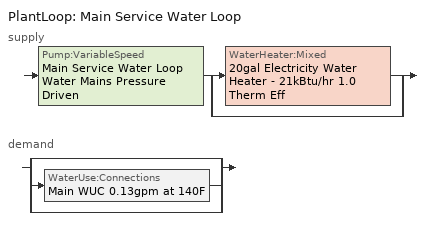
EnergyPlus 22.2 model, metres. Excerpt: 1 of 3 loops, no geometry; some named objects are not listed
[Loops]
PlantLoop 'Main Service Water Loop'
 supply: Pump:VariableSpeed 'Main Service Water Loop Water Mains Pressure Driven' > split
  | WaterHeater:Mixed '20gal Electricity Water Heater - 21kBtu/hr 1.0 Therm Eff'
  | bypass
 demand: split
  | bypass
  | WaterUse:Connections 'Main WUC 0.13gpm at 140F'
  | bypass
[PlantLoop]
Main Service Water Loop: Fluid Type=Water; Plant Equipment Operation Scheme=Main Service Water Loop Operation Schemes; Maximum Loop Temperature {C}=60; Minimum Loop Temperature {C}=10; Maximum Loop Flow Rate {m3/s}=Autosize; Minimum Loop Flow Rate {m3/s}=0; Plant Loop Volume {m3}=Autocalculate; Load Distribution Scheme=Optimal; Plant Loop Demand Calculation Scheme=SingleSetpoint; Common Pipe Simulation=None
[Sizing:Plant]
Main Service Water Loop: Loop Type=Heating; Design Loop Exit Temperature {C}=60; Loop Design Temperature Difference {deltaC}=5; Sizing Option=NonCoincident; Zone Timesteps in Averaging Window=1; Coincident Sizing Factor Mode=None
[Pump:VariableSpeed]
Main Service Water Loop Water Mains Pressure Driven: Design Maximum Flow Rate {m3/s}=Autosize; Design Pump Head {Pa}=0.001; Design Power Consumption {W}=Autosize; Motor Efficiency=0.855; Fraction of Motor Inefficiencies to Fluid Stream=0; Coefficient 1 of the Part Load Performance Curve=0; Coefficient 2 of the Part Load Performance Curve=3.2485; Coefficient 3 of the Part Load Performance Curve=-4.7443; Coefficient 4 of the Part Load Performance Curve=2.5294; Design Minimum Flow Rate {m3/s}=0; Pump Control Type=Intermittent; Skin Loss Radiative Fraction=0.5; Design Power Sizing Method=PowerPerFlowPerPressure; Design Electric Power per Unit Flow Rate {W/(m3/s)}=348701.1; Design Shaft Power per Unit Flow Rate per Unit Head {W/((m3/s)-Pa)}=1.28205; Design Minimum Flow Rate Fraction=0
[WaterHeater:Mixed]
20gal Electricity Water Heater - 21kBtu/hr 1.0 Therm Eff: Tank Volume {m3}=0.0757082; Setpoint Temperature Schedule=Service Water Loop Temp - 140F; Deadband Temperature Difference {deltaC}=2; Maximum Temperature Limit {C}=60; Heater Control Type=Cycle; Heater Maximum Capacity {W}=6154.75; Heater Ignition Minimum Flow Rate {m3/s}=0; Heater Ignition Delay {s}=0; Heater Fuel Type=Electricity; Heater Thermal Efficiency=1; Off Cycle Parasitic Fuel Consumption Rate {W}=481; Off Cycle Parasitic Fuel Type=Electricity; Off Cycle Parasitic Heat Fraction to Tank=0; On Cycle Parasitic Fuel Consumption Rate {W}=481; On Cycle Parasitic Fuel Type=Electricity; On Cycle Parasitic Heat Fraction to Tank=0; Ambient Temperature Indicator=Zone; Ambient Temperature Zone=Zone1 Office ZN; Off Cycle Loss Coefficient to Ambient Temperature {W/K}=0.799834; Off Cycle Loss Fraction to Zone=1; On Cycle Loss Coefficient to Ambient Temperature {W/K}=0.799834; On Cycle Loss Fraction to Zone=1; Use Side Effectiveness=1; Source Side Effectiveness=1; Use Side Design Flow Rate {m3/s}=Autosize; Source Side Design Flow Rate {m3/s}=Autosize; Indirect Water Heating Recovery Time {hr}=1.5; Source Side Flow Control Mode=IndirectHeatPrimarySetpoint
[WaterHeater:Sizing]
20gal Electricity Water Heater - 21kBtu/hr 1.0 Therm Eff: Design Mode=PeakDraw; Time Storage Can Meet Peak Draw {hr}=0.538503; Time for Tank Recovery {hr}=0; Nominal Tank Volume for Autosizing Plant Connections {m3}=1
[SetpointManager:Scheduled]
Service hot water setpoint manager: Control Variable=Temperature; Schedule=Service Water Loop Temp - 140F; Setpoint Node or NodeList=Main Service Water Loop Supply Outlet Node
[WaterUse:Connections]
Main WUC 0.13gpm at 140F: Drain Water Heat Exchanger Type=None; Drain Water Heat Exchanger Destination=Plant; Water Use Equipment Name 1=Main Service Water Use 0.13gpm at 140F
[WaterUse:Equipment]
Main Service Water Use 0.13gpm at 140F: Peak Flow Rate {m3/s}=8.07469e-06; Flow Rate Fraction Schedule=Warehouse Office DHW Schedule; Target Temperature Schedule=Mixed Water At Faucet Temp - 140F; Sensible Fraction Schedule=Fraction Sensible - 0.2; Latent Fraction Schedule=Fraction Latent - 0.05
[PlantEquipmentOperationSchemes]
Main Service Water Loop Operation Schemes: Control Scheme Object Type 1=PlantEquipmentOperation:HeatingLoad; Control Scheme Name 1=Main Service Water Loop Heating Operation Scheme; Control Scheme Schedule Name 1=Always On Discrete
[PlantEquipmentOperation:HeatingLoad]
Main Service Water Loop Heating Operation Scheme: Load Range Lower Limit 1 {W}=0; Load Range Upper Limit 1 {W}=1000000000; Range Equipment List Name 1=Main Service Water Loop Heating Equipment List
[PlantEquipmentList]
Main Service Water Loop Heating Equipment List: WaterHeater:Mixed, 20gal Electricity Water Heater - 21kBtu/hr 1.0 Therm Eff
[Schedule:Day:Interval]
Fraction Latent - 0.05 Default: No, 24:00, 0.05
Fraction Sensible - 0.2 Default: No, 24:00, 0.2
Mixed Water At Faucet Temp - 140F Default; Service Water Loop Temp - 140F Default: No, 24:00, 60
Schedule Day 26; Schedule Day 28; Schedule Day 34; Schedule Day 58; Schedule Day 7: No, 01:00, 0, 02:00, 0, 03:00, 0, 04:00, 0, 05:00, 0, 06:00, 0, 07:00, 0, 08:00, 0, 09:00, 0, 10:00, 0, 11:00, 0, 12:00, 0, 13:00, 0, 14:00, 0, 15:00, 0, 16:00, 0, 17:00, 0, 18:00, 0, 19:00, 0, 20:00, 0, 21:00, 0, 22:00, 0, 23:00, 0, 24:00, 0
Schedule Day 27; Schedule Day 59: No, 01:00, 60, 02:00, 60, 03:00, 60, 04:00, 60, 05:00, 60, 06:00, 60, 07:00, 60, 08:00, 60, 09:00, 60, 10:00, 60, 11:00, 60, 12:00, 60, 13:00, 60, 14:00, 60, 15:00, 60, 16:00, 60, 17:00, 60, 18:00, 60, 19:00, 60, 20:00, 60, 21:00, 60, 22:00, 60, 23:00, 60, 24:00, 60
Schedule Day 29: No, 01:00, 0.2, 02:00, 0.2, 03:00, 0.2, 04:00, 0.2, 05:00, 0.2, 06:00, 0.2, 07:00, 0.2, 08:00, 0.2, 09:00, 0.2, 10:00, 0.2, 11:00, 0.2, 12:00, 0.2, 13:00, 0.2, 14:00, 0.2, 15:00, 0.2, 16:00, 0.2, 17:00, 0.2, 18:00, 0.2, 19:00, 0.2, 20:00, 0.2, 21:00, 0.2, 22:00, 0.2, 23:00, 0.2, 24:00, 0.2
Schedule Day 35: No, 01:00, 0.05, 02:00, 0.05, 03:00, 0.05, 04:00, 0.05, 05:00, 0.05, 06:00, 0.05, 07:00, 0.05, 08:00, 0.05, 09:00, 0.05, 10:00, 0.05, 11:00, 0.05, 12:00, 0.05, 13:00, 0.05, 14:00, 0.05, 15:00, 0.05, 16:00, 0.05, 17:00, 0.05, 18:00, 0.05, 19:00, 0.05, 20:00, 0.05, 21:00, 0.05, 22:00, 0.05, 23:00, 0.05, 24:00, 0.05
Schedule Day 8: No, 01:00, 0, 02:00, 0, 03:00, 0, 04:00, 0, 05:00, 0, 06:00, 0, 07:00, 0.05, 08:00, 0.101, 09:00, 0.399, 10:00, 0.501, 11:00, 0.501, 12:00, 0.696, 13:00, 0.9, 14:00, 0.798, 15:00, 0.696, 16:00, 0.798, 17:00, 0.297, 18:00, 0.05, 19:00, 0, 20:00, 0, 21:00, 0, 22:00, 0, 23:00, 0, 24:00, 0
Warehouse Office DHW Schedule Default; Warehouse Office DHW Schedule Summer Design Day; Warehouse Office DHW Schedule Winter Design Day: No, 06:00, 0, 07:00, 0.05, 08:00, 0.101, 09:00, 0.399, 11:00, 0.501, 12:00, 0.696, 13:00, 0.9, 14:00, 0.798, 15:00, 0.696, 16:00, 0.798, 17:00, 0.297, 18:00, 0.05, 24:00, 0
Warehouse Office DHW Schedule Sun Day: No, 24:00, 0.015
[Schedule:Week:Daily]
Fraction Latent - 0.05 Week Rule - Jan1-May26; Fraction Latent - 0.05 Week Rule - Jun3-Dec31: Fraction Latent - 0.05 Default, Fraction Latent - 0.05 Default, Fraction Latent - 0.05 Default, Fraction Latent - 0.05 Default, Fraction Latent - 0.05 Default, Fraction Latent - 0.05 Default, Fraction Latent - 0.05 Default, Fraction Latent - 0.05 Default, Fraction Latent - 0.05 Default, Fraction Latent - 0.05 Default, Fraction Latent - 0.05 Default, Fraction Latent - 0.05 Default
Fraction Latent - 0.05 Week Rule - May27-Jun2: Fraction Latent - 0.05 Default, Fraction Latent - 0.05 Default, Fraction Latent - 0.05 Default, Schedule Day 34, Schedule Day 35, Fraction Latent - 0.05 Default, Fraction Latent - 0.05 Default, Fraction Latent - 0.05 Default, Fraction Latent - 0.05 Default, Fraction Latent - 0.05 Default, Fraction Latent - 0.05 Default, Fraction Latent - 0.05 Default
Fraction Sensible - 0.2 Week Rule - Jan1-May26; Fraction Sensible - 0.2 Week Rule - Jun3-Dec31: Fraction Sensible - 0.2 Default, Fraction Sensible - 0.2 Default, Fraction Sensible - 0.2 Default, Fraction Sensible - 0.2 Default, Fraction Sensible - 0.2 Default, Fraction Sensible - 0.2 Default, Fraction Sensible - 0.2 Default, Fraction Sensible - 0.2 Default, Fraction Sensible - 0.2 Default, Fraction Sensible - 0.2 Default, Fraction Sensible - 0.2 Default, Fraction Sensible - 0.2 Default
Fraction Sensible - 0.2 Week Rule - May27-Jun2: Fraction Sensible - 0.2 Default, Fraction Sensible - 0.2 Default, Fraction Sensible - 0.2 Default, Schedule Day 28, Schedule Day 29, Fraction Sensible - 0.2 Default, Fraction Sensible - 0.2 Default, Fraction Sensible - 0.2 Default, Fraction Sensible - 0.2 Default, Fraction Sensible - 0.2 Default, Fraction Sensible - 0.2 Default, Fraction Sensible - 0.2 Default
Mixed Water At Faucet Temp - 140F Week Rule - Jan1-May26; Mixed Water At Faucet Temp - 140F Week Rule - Jun3-Dec31: Mixed Water At Faucet Temp - 140F Default, Mixed Water At Faucet Temp - 140F Default, Mixed Water At Faucet Temp - 140F Default, Mixed Water At Faucet Temp - 140F Default, Mixed Water At Faucet Temp - 140F Default, Mixed Water At Faucet Temp - 140F Default, Mixed Water At Faucet Temp - 140F Default, Mixed Water At Faucet Temp - 140F Default, Mixed Water At Faucet Temp - 140F Default, Mixed Water At Faucet Temp - 140F Default, Mixed Water At Faucet Temp - 140F Default, Mixed Water At Faucet Temp - 140F Default
Mixed Water At Faucet Temp - 140F Week Rule - May27-Jun2: Mixed Water At Faucet Temp - 140F Default, Mixed Water At Faucet Temp - 140F Default, Mixed Water At Faucet Temp - 140F Default, Schedule Day 26, Schedule Day 27, Mixed Water At Faucet Temp - 140F Default, Mixed Water At Faucet Temp - 140F Default, Mixed Water At Faucet Temp - 140F Default, Mixed Water At Faucet Temp - 140F Default, Mixed Water At Faucet Temp - 140F Default, Mixed Water At Faucet Temp - 140F Default, Mixed Water At Faucet Temp - 140F Default
Service Water Loop Temp - 140F Week Rule - Jan1-May26; Service Water Loop Temp - 140F Week Rule - Jun3-Dec31: Service Water Loop Temp - 140F Default, Service Water Loop Temp - 140F Default, Service Water Loop Temp - 140F Default, Service Water Loop Temp - 140F Default, Service Water Loop Temp - 140F Default, Service Water Loop Temp - 140F Default, Service Water Loop Temp - 140F Default, Service Water Loop Temp - 140F Default, Service Water Loop Temp - 140F Default, Service Water Loop Temp - 140F Default, Service Water Loop Temp - 140F Default, Service Water Loop Temp - 140F Default
Service Water Loop Temp - 140F Week Rule - May27-Jun2: Service Water Loop Temp - 140F Default, Service Water Loop Temp - 140F Default, Service Water Loop Temp - 140F Default, Schedule Day 58, Schedule Day 59, Service Water Loop Temp - 140F Default, Service Water Loop Temp - 140F Default, Service Water Loop Temp - 140F Default, Service Water Loop Temp - 140F Default, Service Water Loop Temp - 140F Default, Service Water Loop Temp - 140F Default, Service Water Loop Temp - 140F Default
Warehouse Office DHW Schedule Week Rule - Jan1-Jan6: Warehouse Office DHW Schedule Default, Warehouse Office DHW Schedule Default, Warehouse Office DHW Schedule Default, Warehouse Office DHW Schedule Default, Warehouse Office DHW Schedule Default, Warehouse Office DHW Schedule Default, Warehouse Office DHW Schedule Default, Warehouse Office DHW Schedule Default, Warehouse Office DHW Schedule Summer Design Day, Warehouse Office DHW Schedule Winter Design Day, Warehouse Office DHW Schedule Default, Warehouse Office DHW Schedule Default
Warehouse Office DHW Schedule Week Rule - Jan7-May26; Warehouse Office DHW Schedule Week Rule - Jun3-Dec31: Warehouse Office DHW Schedule Sun Day, Warehouse Office DHW Schedule Default, Warehouse Office DHW Schedule Default, Warehouse Office DHW Schedule Default, Warehouse Office DHW Schedule Default, Warehouse Office DHW Schedule Default, Warehouse Office DHW Schedule Default, Warehouse Office DHW Schedule Default, Warehouse Office DHW Schedule Summer Design Day, Warehouse Office DHW Schedule Winter Design Day, Warehouse Office DHW Schedule Default, Warehouse Office DHW Schedule Default
Warehouse Office DHW Schedule Week Rule - May27-Jun2: Warehouse Office DHW Schedule Sun Day, Warehouse Office DHW Schedule Default, Warehouse Office DHW Schedule Default, Schedule Day 7, Schedule Day 8, Warehouse Office DHW Schedule Default, Warehouse Office DHW Schedule Default, Warehouse Office DHW Schedule Default, Warehouse Office DHW Schedule Summer Design Day, Warehouse Office DHW Schedule Winter Design Day, Warehouse Office DHW Schedule Default, Warehouse Office DHW Schedule Default
[Schedule:Year]
Fraction Latent - 0.05: Fraction Latent - 0.05 Week Rule - Jan1-May26, 1, 1, 5, 26, Fraction Latent - 0.05 Week Rule - May27-Jun2, 5, 27, 6, 2, Fraction Latent - 0.05 Week Rule - Jun3-Dec31, 6, 3, 12, 31
Fraction Sensible - 0.2: Fraction Sensible - 0.2 Week Rule - Jan1-May26, 1, 1, 5, 26, Fraction Sensible - 0.2 Week Rule - May27-Jun2, 5, 27, 6, 2, Fraction Sensible - 0.2 Week Rule - Jun3-Dec31, 6, 3, 12, 31
Mixed Water At Faucet Temp - 140F: Mixed Water At Faucet Temp - 140F Week Rule - Jan1-May26, 1, 1, 5, 26, Mixed Water At Faucet Temp - 140F Week Rule - May27-Jun2, 5, 27, 6, 2, Mixed Water At Faucet Temp - 140F Week Rule - Jun3-Dec31, 6, 3, 12, 31
Service Water Loop Temp - 140F: Service Water Loop Temp - 140F Week Rule - Jan1-May26, 1, 1, 5, 26, Service Water Loop Temp - 140F Week Rule - May27-Jun2, 5, 27, 6, 2, Service Water Loop Temp - 140F Week Rule - Jun3-Dec31, 6, 3, 12, 31
Warehouse Office DHW Schedule: Warehouse Office DHW Schedule Week Rule - Jan1-Jan6, 1, 1, 1, 6, Warehouse Office DHW Schedule Week Rule - Jan7-May26, 1, 7, 5, 26, Warehouse Office DHW Schedule Week Rule - May27-Jun2, 5, 27, 6, 2, Warehouse Office DHW Schedule Week Rule - Jun3-Dec31, 6, 3, 12, 31
[Schedule:Constant]
Always On Discrete: Hourly Value=1
